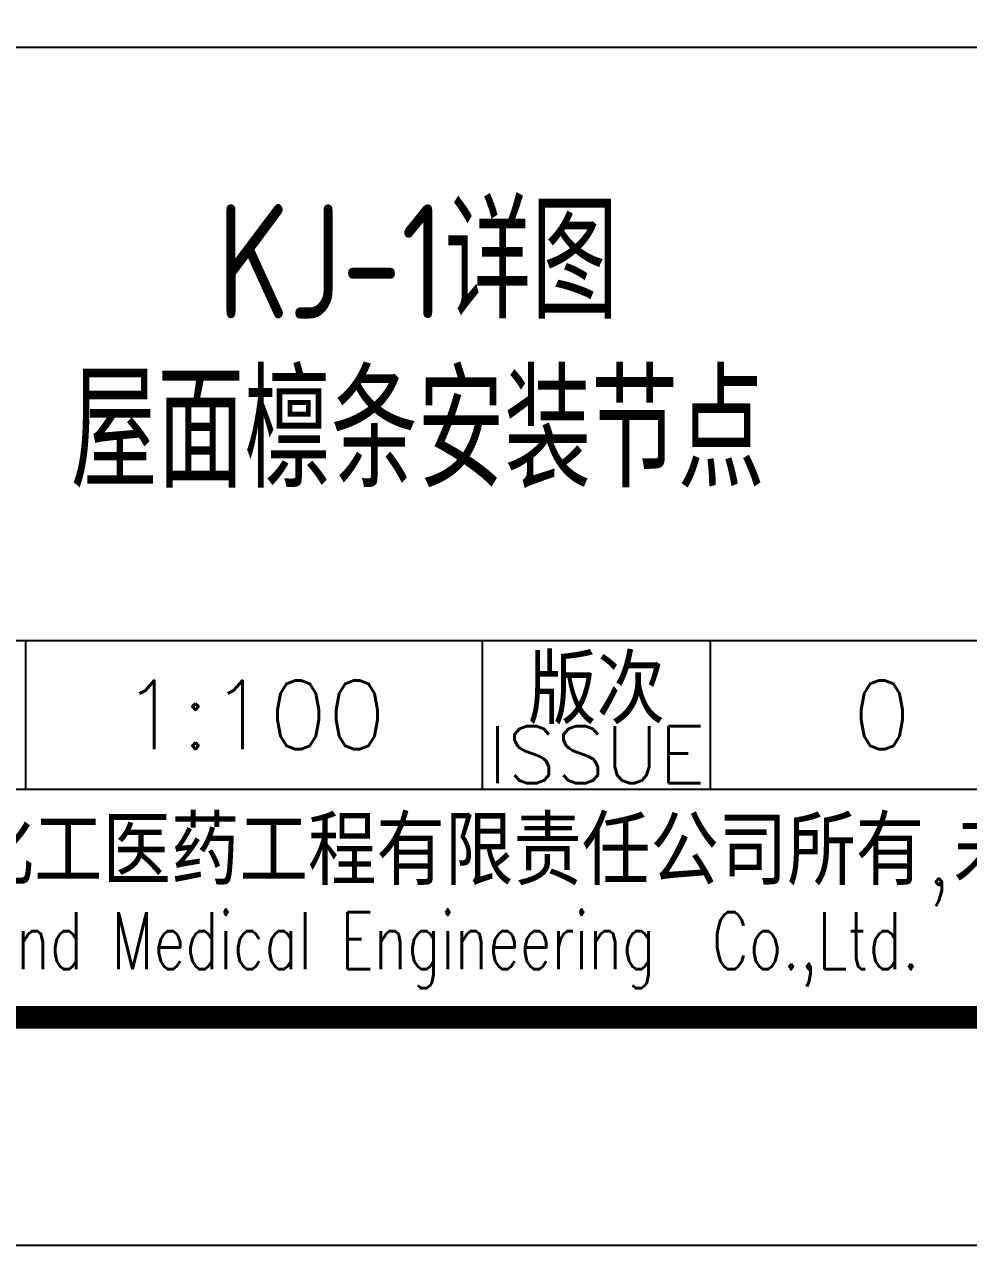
# Model space of a CAD drawing. Header units: millimetres. Extents: x 865974 to 875117, y 41124 to 44891.
# Drawn here: x 870476.5 to 870517.9, y 41123.6 to 41177.1 of the extents above; entities that cross this region are included whole.
import ezdxf
from ezdxf.enums import TextEntityAlignment as Align

# ---------------------------------------------------------------- set-up
doc = ezdxf.new("R2010")
doc.units = ezdxf.units.MM
doc.header["$LTSCALE"] = 1000
doc.header["$MEASUREMENT"] = 0
doc.layers.add('PUB_TEXT', color=7, linetype='Continuous')
doc.styles.add('ECEC_TQ', font='txt_l.shx', dxfattribs={"bigfont": 'hztxt_l.shx'})
doc.styles.add('TS', font='tssdeng.shx', dxfattribs={"width": 0.8, "height": 2.5, "bigfont": 'tssdchn.shx'})

msp = doc.modelspace()

# ---------------------------------------------------------------- linework, layer by layer
for p, q in [((870411.552, 41176.104), (870521.552, 41176.104)), ((870466.552, 41150.104), (870591.552, 41150.104)), ((870476.552, 41143.604), (870476.552, 41150.104)), ((870496.552, 41143.604), (870496.552, 41150.104)), ((870506.552, 41143.604), (870506.552, 41150.104)), ((870411.552, 41143.604), (870591.552, 41143.604)), ((870411.552, 41133.604), (870591.552, 41133.604)), ((870601.552, 41123.604), (869760.552, 41123.604))]:
    msp.add_line(p, q)
at = {"color": 0, "const_width": 1}
msp.add_lwpolyline([(870591.552, 41133.604), (869785.552, 41133.604), (869785.552, 41707.604), (870591.552, 41707.604)], close=True, dxfattribs=at)

# ---------------------------------------------------------------- texts
at = {"style": 'ECEC_TQ'}
for s, height, p in [('版次', 3, (870501.552, 41148.104)), ('ISSUE', 2.5, (870501.552, 41145.104)), ('本文件专有权属安徽华东化工医药工程有限责任公司所有,未经许可不得复制或转让给第三方', 3, (870501.552, 41140.604))]:
    msp.add_text(s, height=height, dxfattribs=at).set_placement(p, align=Align.MIDDLE)
at = {"style": 'ECEC_TQ', "width": 0.72}
msp.add_text('The proprietary right of this document belongs to Anhui Huadong Chemical And Medical Engineering  Co.,Ltd.  and any replication or transfer to the 3rd. side is forbidden without its permission. ', height=2.5, dxfattribs=at).set_placement((870501.552, 41136.604), align=Align.MIDDLE)
at = {"style": 'ECEC_TQ'}
for tag, text, p in [('1:100', '1:100', (870486.552, 41146.854)), ('0', '0', (870514.052, 41146.854))]:
    msp.add_attdef(tag, text=text, height=3, dxfattribs=at).set_placement(p, align=Align.MIDDLE)
at = {"layer": 'PUB_TEXT', "style": 'TS', "width": 0.8}
for s, p in [('KJ-1详图', (870493.718, 41166.983)), ('屋面檩条安装节点', (870493.718, 41159.565))]:
    msp.add_text(s, height=5, dxfattribs=at).set_placement(p, align=Align.MIDDLE)

doc.saveas('drawing.dxf')
